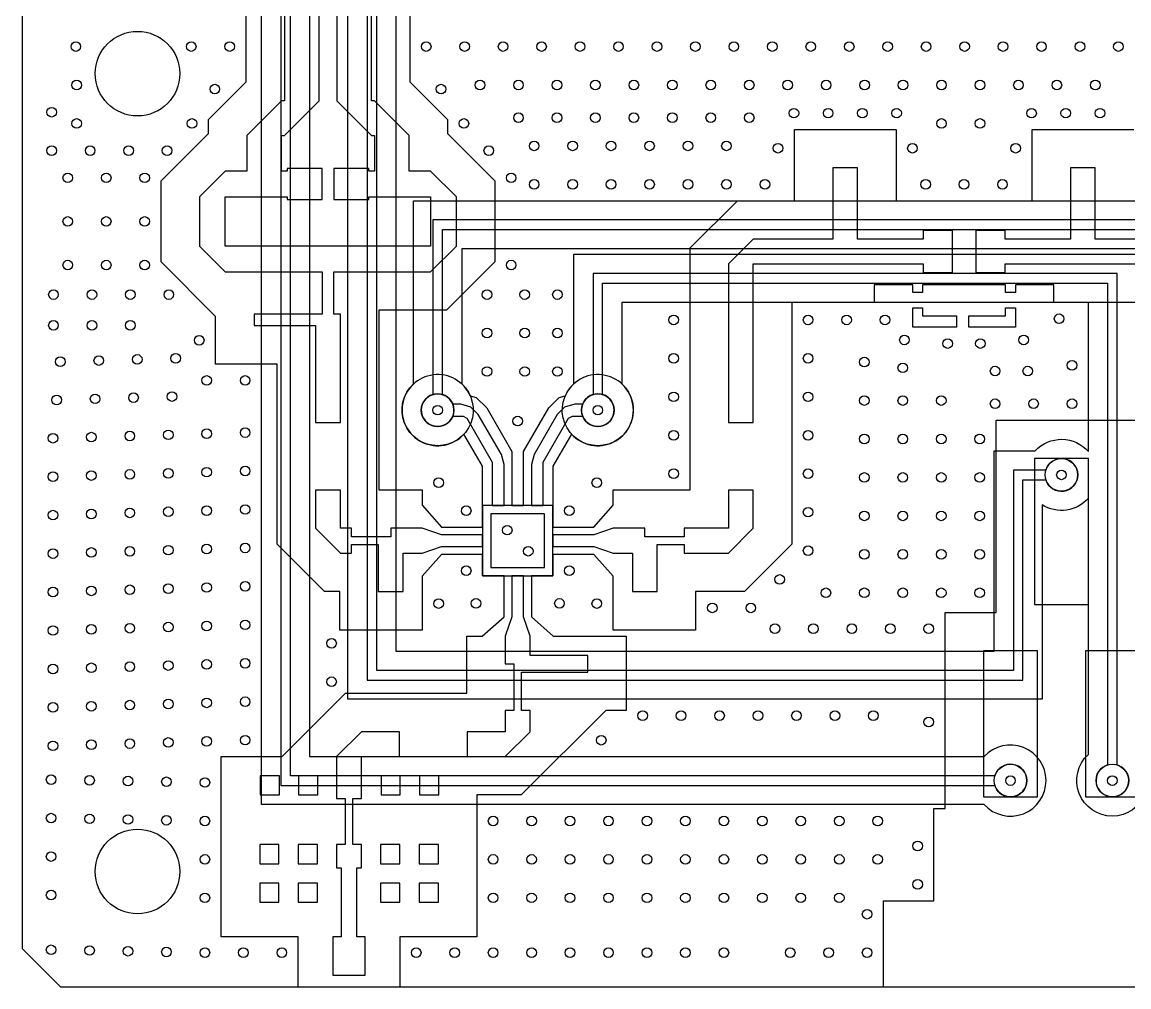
# Model space of a CAD drawing. Header units: metres. Extents: x -31 to 31, y 0 to 47.5.
# Drawn here: x -31 to -2.22, y 0 to 25.09 of the extents above; entities that cross this region are included whole.
import ezdxf

# ---------------------------------------------------------------- set-up
doc = ezdxf.new("R2010")
doc.units = ezdxf.units.M

msp = doc.modelspace()

# ---------------------------------------------------------------- linework, layer by layer
at = {"layer": 'BOTTOM'}
for p, q in [((-31, 46.5), (-31, 1)), ((-24.775874, 4.74), (-24.775874, 32.903141)), ((-23.525874, 31.653141), (-23.525874, 5.99)), ((-22.029143, 30.25953), (-22.029143, 7.979075)), ((-21.779143, 8.229075), (-21.779143, 30.00953)), ((-1.2, 19.946401), (-20.320686, 19.946401)), ((-20.320686, 19.946401), (-20.320686, 15.404618)), ((-20.070686, 15.404618), (-20.070686, 19.696401)), ((-20.070686, 19.696401), (-1.45, 19.696401)), ((-4.381202, 13.44), (-5.225, 13.44)), ((-5.225, 13.44), (-5.225, 8.229075)), ((-4.975, 7.979075), (-4.975, 13.19)), ((-4.975, 13.19), (-4.381202, 13.19)), ((-5.225, 8.229075), (-21.779143, 8.229075)), ((-22.029143, 7.979075), (-4.975, 7.979075)), ((-23.525874, 5.99), (-5.981909, 5.99)), ((-5.981909, 4.74), (-24.775874, 4.74)), ((-31, 1), (-30, 0)), ((-30, 0), (30, 0))]:
    msp.add_line(p, q, dxfattribs=at)
for points in [[(-24.275874, 32.403141), (-24.275874, 5.24), (-5.706202, 5.24, 0.86086), (-4.875, 5.365, 0.86086), (-5.706202, 5.49), (-24.025874, 5.49), (-24.025874, 32.153141), (-16.271689, 32.153141, 0.86086), (-15.440487, 32.278141, 0.86086), (-16.271689, 32.403141)], [(-15.905314, 15.404618), (-15.905314, 18.301401), (-2.775, 18.301401), (-2.775, 16.886792), (-2.775, 5.771202, 0.86086), (-2.65, 4.94, 0.86086), (-2.525, 5.771202), (-2.525, 18.551401), (-16.155314, 18.551401), (-16.155314, 15.404618, 0.86086), (-16.030314, 14.573417, 0.86086)]]:
    msp.add_lwpolyline(points, format="xyb", close=True, dxfattribs=at)
for points in [[(-2.025, 6.046909, -0.684031), (-2.65, 4.44, -0.684031), (-3.275, 6.046909), (-3.275, 12.710331, -0.180603), (-3.842599, 12.399525, -0.180603), (-4.475, 12.536781), (-4.475, 7.479075), (-22.529143, 7.479075), (-22.529143, 30.75953)], [(-21.279143, 29.50953), (-21.279143, 8.729075), (-5.725, 8.729075), (-5.725, 13.94), (-4.656909, 13.94, -0.21409), (-3.961393, 14.2399, -0.21409), (-3.275, 13.919669), (-3.275, 17.801401), (-15.405314, 17.801401), (-15.405314, 15.680326, -0.684031), (-16.030314, 14.073417, -0.684031), (-16.655314, 15.680326), (-16.655314, 19.051401), (-2.025, 19.051401)], [(-2.025, 19.196401), (-19.570686, 19.196401), (-19.570686, 15.680326, -0.684031), (-20.195686, 14.073417, -0.684031), (-20.820686, 15.680326), (-20.820686, 20.446401), (-0.7, 20.446401)]]:
    msp.add_lwpolyline(points, format="xyb", dxfattribs=at)
for centre in [(-28, 23.75), (-28, 3)]:
    msp.add_circle(centre, 1.1, dxfattribs=at)
for centre, radius, start, end in [((-20.195686, 14.998417), 0.425, 107.1046387, -89.9999849), ((-20.195686, 14.998417), 0.425, -90.0000151, 72.8953613), ((-3.975, 13.315), 0.425, -0.000005, 162.8953715), ((-3.975, 13.315), 0.425, -162.8953715, 0.000005), ((-5.3, 5.365), 0.925, 0.0000019, 137.4933537), ((-5.3, 5.365), 0.925, -137.4933537, -0.0000019)]:
    msp.add_arc(centre, radius, start, end, dxfattribs=at)
at = {"layer": 'GND1'}
for p, q in [((-31, 46.5), (-31, 1)), ((-31, 1), (-30, 0)), ((-30, 0), (30, 0))]:
    msp.add_line(p, q, dxfattribs=at)
msp.add_lwpolyline([(-17.1986, 10.688901), (-17.1986, 12.517701), (-19.0274, 12.517701), (-19.0274, 10.688901)], close=True, dxfattribs=at)
for centre, radius in [((-28, 23.75), 1.1), ((-20.195686, 14.998417), 0.425), ((-16.030314, 14.998417), 0.425), ((-3.975, 13.315), 0.425), ((-5.3, 5.365), 0.425), ((-2.65, 5.365), 0.425), ((-28, 3), 1.1)]:
    msp.add_circle(centre, radius, dxfattribs=at)
at = {"layer": 'GND2'}
for p, q in [((-31, 46.5), (-31, 1)), ((-31, 1), (-30, 0)), ((-30, 0), (30, 0))]:
    msp.add_line(p, q, dxfattribs=at)
for centre, radius in [((-28, 23.75), 1.1), ((-20.195686, 14.998417), 0.425), ((-16.030314, 14.998417), 0.425), ((-3.975, 13.315), 0.425), ((-5.3, 5.365), 0.425), ((-2.65, 5.365), 0.425), ((-28, 3), 1.1)]:
    msp.add_circle(centre, radius, dxfattribs=at)
at = {"layer": 'GND3'}
msp.add_lwpolyline([(-31, 1), (-30, 0), (30, 0), (31, 1), (31, 46.5), (30, 47.5), (-30, 47.5), (-31, 46.5)], close=True, dxfattribs=at)
for centre, radius in [((-28, 23.75), 1.1), ((-20.195686, 14.998417), 0.425), ((-16.030314, 14.998417), 0.425), ((-3.975, 13.315), 0.425), ((-5.3, 5.365), 0.425), ((-2.65, 5.365), 0.425), ((-28, 3), 1.1)]:
    msp.add_circle(centre, radius, dxfattribs=at)
at = {"layer": 'TOP'}
for p, q in [((-31, 46.5), (-31, 1)), ((-23.27823, 23.040715), (-23.27823, 27.250715)), ((-22.81823, 27.250715), (-22.81823, 23.040715)), ((-24.17823, 27.010715), (-24.17823, 23.040715)), ((-21.91823, 23.040715), (-21.91823, 27.010715)), ((-25.17823, 23.534929), (-25.17823, 26.010715)), ((-20.91823, 26.010715), (-20.91823, 23.534929)), ((-26.15823, 22.554929), (-25.17823, 23.534929)), ((-20.91823, 23.534929), (-19.938229, 22.554929)), ((-24.258229, 23.040715), (-25.15823, 22.140715)), ((-24.17823, 23.040715), (-24.258229, 23.040715)), ((-24.17823, 22.140715), (-23.27823, 23.040715)), ((-22.81823, 23.040715), (-21.91823, 22.140715)), ((-21.83823, 23.040715), (-21.91823, 23.040715)), ((-20.93823, 22.140715), (-21.83823, 23.040715)), ((-26.15823, 22.189929), (-26.15823, 22.554929)), ((-19.938229, 22.554929), (-19.938229, 22.189929)), ((-27.38823, 20.959929), (-26.15823, 22.189929)), ((-19.938229, 22.189929), (-18.708229, 20.959929)), ((-10.918747, 20.446401), (-10.918747, 22.296401)), ((-10.918747, 22.296401), (-8.273747, 22.296401)), ((-8.273747, 22.296401), (-8.273747, 20.445825)), ((-4.740147, 20.445825), (-4.740147, 22.296401)), ((-4.740147, 22.296401), (-2.095147, 22.296401)), ((-25.15823, 22.140715), (-25.15823, 21.215715)), ((-24.258229, 21.215715), (-24.258229, 22.140715)), ((-24.258229, 22.140715), (-24.17823, 22.140715)), ((-21.91823, 22.140715), (-21.83823, 22.140715)), ((-21.83823, 22.140715), (-21.83823, 21.215715)), ((-20.93823, 21.215715), (-20.93823, 22.140715)), ((-9.273747, 21.296401), (-9.918747, 21.296401)), ((-9.918747, 21.296401), (-9.918747, 19.446401)), ((-9.273747, 19.446401), (-9.273747, 21.296401)), ((-3.095147, 21.296401), (-3.740147, 21.296401)), ((-3.740147, 21.296401), (-3.740147, 19.446401)), ((-3.095147, 19.446401), (-3.095147, 21.296401)), ((-25.71823, 21.215715), (-26.38823, 20.545715)), ((-25.15823, 21.215715), (-25.71823, 21.215715)), ((-24.10823, 21.215715), (-24.258229, 21.215715)), ((-23.19823, 21.285715), (-24.10823, 21.285715)), ((-24.10823, 21.285715), (-24.10823, 21.215715)), ((-23.19823, 20.475715), (-23.19823, 21.285715)), ((-21.988229, 21.285715), (-22.898229, 21.285715)), ((-22.898229, 21.285715), (-22.898229, 20.475715)), ((-21.988229, 21.215715), (-21.988229, 21.285715)), ((-21.83823, 21.215715), (-21.988229, 21.215715)), ((-20.37823, 21.215715), (-20.93823, 21.215715)), ((-19.708229, 20.545715), (-20.37823, 21.215715)), ((-27.38823, 18.851502), (-27.38823, 20.959929)), ((-18.708229, 20.959929), (-18.708229, 18.851502)), ((-26.38823, 20.545715), (-26.38823, 19.265715)), ((-25.71823, 19.265715), (-25.71823, 20.545715)), ((-25.71823, 20.545715), (-24.10823, 20.545715)), ((-24.10823, 20.545715), (-24.10823, 20.475715)), ((-24.10823, 20.475715), (-23.19823, 20.475715)), ((-22.898229, 20.475715), (-21.988229, 20.475715)), ((-21.988229, 20.475715), (-21.988229, 20.545715)), ((-21.988229, 20.545715), (-20.37823, 20.545715)), ((-20.37823, 20.545715), (-20.37823, 19.265715)), ((-19.708229, 19.265715), (-19.708229, 20.545715)), ((-13.631821, 19.215614), (-12.401034, 20.446401)), ((-12.401034, 20.446401), (-10.918747, 20.446401)), ((-8.273747, 20.445825), (-4.740147, 20.445825)), ((-6.811747, 19.670001), (-7.573747, 19.670001)), ((-7.573747, 19.670001), (-7.573747, 19.446401)), ((-6.811747, 18.577801), (-6.811747, 19.670001)), ((-5.440147, 19.670001), (-6.202147, 19.670001)), ((-6.202147, 19.670001), (-6.202147, 18.577801)), ((-5.440147, 19.446401), (-5.440147, 19.670001)), ((-11.986821, 19.446401), (-12.631821, 18.801401)), ((-9.918747, 19.446401), (-11.986821, 19.446401)), ((-7.573747, 19.446401), (-9.273747, 19.446401)), ((-3.740147, 19.446401), (-5.440147, 19.446401)), ((4.9083, 19.446401), (-3.095147, 19.446401)), ((-26.38823, 19.265715), (-25.71823, 18.595715)), ((-20.37823, 19.265715), (-25.71823, 19.265715)), ((-20.37823, 18.595715), (-19.708229, 19.265715)), ((-13.631821, 12.925801), (-13.631821, 19.215614)), ((-25.970729, 17.434002), (-27.38823, 18.851502)), ((-18.708229, 18.851502), (-19.964016, 17.595715)), ((-12.631821, 18.801401), (-12.631821, 14.677801)), ((-11.986821, 14.677801), (-11.986821, 18.801401)), ((-11.986821, 18.801401), (-7.573747, 18.801401)), ((-7.573747, 18.801401), (-7.573747, 18.577801)), ((-5.440147, 18.577801), (-5.440147, 18.801401)), ((-5.440147, 18.801401), (4.9083, 18.801401)), ((-25.71823, 18.595715), (-23.19823, 18.595715)), ((-23.19823, 18.595715), (-23.19823, 17.495715)), ((-22.898229, 17.495715), (-22.898229, 18.595715)), ((-22.898229, 18.595715), (-20.37823, 18.595715)), ((-7.573747, 18.577801), (-6.811747, 18.577801)), ((-6.202147, 18.577801), (-5.440147, 18.577801)), ((-7.840447, 18.260301), (-8.840447, 18.260301)), ((-8.840447, 18.260301), (-8.840447, 17.800825)), ((-7.840447, 18.060301), (-7.840447, 18.260301)), ((-5.427447, 18.260301), (-7.586447, 18.260301)), ((-7.586447, 18.260301), (-7.586447, 18.060301)), ((-5.427447, 18.060301), (-5.427447, 18.260301)), ((-4.168447, 18.260301), (-5.173447, 18.260301)), ((-5.173447, 18.260301), (-5.173447, 18.060301)), ((-4.168447, 17.800825), (-4.168447, 18.260301)), ((-7.586447, 18.060301), (-7.840447, 18.060301)), ((-5.173447, 18.060301), (-5.427447, 18.060301)), ((-19.964016, 17.595715), (-21.72573, 17.595715)), ((-21.72573, 17.595715), (-21.72573, 12.925801)), ((-8.840447, 17.800825), (-10.986821, 17.800825)), ((-10.986821, 17.800825), (-10.986821, 11.511587)), ((-5.427447, 17.447501), (-5.427447, 17.660301)), ((-5.427447, 17.660301), (-5.173447, 17.660301)), ((-5.173447, 17.660301), (-5.173447, 17.155401)), ((5.322514, 17.801401), (-4.168447, 17.800825)), ((-25.970729, 16.195715), (-25.970729, 17.434002)), ((-23.19823, 17.495715), (-24.970729, 17.495715)), ((-24.970729, 17.495715), (-24.970729, 17.195715)), ((-22.72573, 17.495715), (-22.898229, 17.495715)), ((-22.72573, 14.677801), (-22.72573, 17.495715)), ((-6.383868, 17.155401), (-6.383868, 17.447501)), ((-6.383868, 17.447501), (-5.427447, 17.447501)), ((-24.970729, 17.195715), (-23.37073, 17.195715)), ((-23.37073, 17.195715), (-23.37073, 14.677801)), ((-5.173447, 17.155401), (-6.383868, 17.155401)), ((-24.370729, 16.195715), (-25.970729, 16.195715)), ((-24.370729, 11.511587), (-24.370729, 16.195715)), ((-19.347392, 15.367228), (-19.190672, 15.325235)), ((-19.190672, 15.325235), (-18.920521, 15.055084)), ((-17.305479, 15.055084), (-17.035328, 15.325235)), ((-17.035328, 15.325235), (-16.878608, 15.367228)), ((-19.595687, 15.150817), (-19.798951, 15.150817)), ((-19.332143, 15.080201), (-19.595687, 15.150817)), ((-19.139216, 14.887274), (-19.332143, 15.080201)), ((-18.920521, 15.055084), (-18.2654, 13.920379)), ((-17.960601, 13.920379), (-17.305479, 15.055084)), ((-23.37073, 14.677801), (-22.72573, 14.677801)), ((-19.798951, 14.846017), (-19.536125, 14.846017)), ((-19.536125, 14.846017), (-19.432961, 14.786455)), ((-19.432961, 14.786455), (-18.7734, 13.644062)), ((-18.539216, 13.848044), (-19.139216, 14.887274)), ((-12.631821, 14.677801), (-11.986821, 14.677801)), ((-5.675, 9.74), (-5.675, 14.74)), ((-5.675, 14.74), (5.675, 14.74)), ((-19.0274, 13.537501), (-19.511473, 14.37594)), ((-16.714527, 14.37594), (-17.1986, 13.537501)), ((-18.4686, 13.584501), (-18.539216, 13.848044)), ((-18.2654, 13.920379), (-18.2654, 12.517701)), ((-17.960601, 13.584501), (-17.960601, 13.920379)), ((-19.0274, 12.263626), (-19.0274, 13.537501)), ((-18.7734, 13.644062), (-18.7734, 12.517701)), ((-18.4686, 12.517701), (-18.4686, 13.584501)), ((-17.9606, 12.517701), (-17.960601, 13.584501)), ((-17.1986, 13.537501), (-17.1986, 12.263626)), ((-3.275, 13.74), (-4.675, 13.74)), ((-4.675, 13.74), (-4.675, 9.94)), ((-3.275, 9.94), (-3.275, 13.74)), ((-21.72573, 12.925801), (-20.5942, 12.925801)), ((-20.5942, 12.925801), (-20.5942, 12.525801)), ((-15.6318, 12.525801), (-15.6318, 12.925801)), ((-15.6318, 12.925801), (-13.631821, 12.925801)), ((-11.986821, 12.915801), (-12.631821, 12.915801)), ((-12.631821, 12.915801), (-12.631821, 11.925801)), ((-11.986821, 11.925801), (-11.986821, 12.915801)), ((-20.5942, 12.525801), (-20.0942, 11.958826)), ((-18.7734, 12.517701), (-18.4686, 12.517701)), ((-18.2654, 12.517701), (-17.9606, 12.517701)), ((-16.1318, 11.958826), (-15.6318, 12.525801)), ((-19.0274, 11.958826), (-19.0274, 12.263626)), ((-18.8115, 12.301801), (-18.8115, 10.904801)), ((-17.4145, 12.301801), (-18.8115, 12.301801)), ((-17.4145, 10.904801), (-17.4145, 12.301801)), ((-17.1986, 12.263626), (-17.1986, 11.958826)), ((-20.0942, 11.958826), (-19.0274, 11.958826)), ((-17.1986, 11.958826), (-16.1318, 11.958826)), ((-15.6318, 11.925801), (-16.1318, 11.755701)), ((-14.8093, 11.925801), (-15.6318, 11.925801)), ((-14.8093, 11.703301), (-14.8093, 11.925801)), ((-12.631821, 11.925801), (-13.7868, 11.925801)), ((-13.7868, 11.925801), (-13.7868, 11.703301)), ((-12.631821, 11.280801), (-11.986821, 11.925801)), ((-23.139943, 10.280801), (-24.370729, 11.511587)), ((-16.1318, 11.755701), (-17.1986, 11.755701)), ((-17.1986, 11.755701), (-17.1986, 11.450901)), ((-13.7868, 11.703301), (-14.8093, 11.703301)), ((-10.986821, 11.511587), (-12.217607, 10.280801)), ((-20.0942, 11.247701), (-20.5942, 10.680801)), ((-19.0274, 11.247701), (-20.0942, 11.247701)), ((-19.0274, 10.942901), (-19.0274, 11.247701)), ((-17.1986, 11.450901), (-16.1318, 11.450901)), ((-16.1318, 11.247701), (-17.1986, 11.247701)), ((-17.1986, 11.247701), (-17.1986, 10.942901)), ((-16.1318, 11.450901), (-15.6318, 11.280801)), ((-15.6318, 10.680801), (-16.1318, 11.247701)), ((-15.6318, 11.280801), (-15.1318, 11.280801)), ((-15.1318, 11.280801), (-15.1318, 10.280801)), ((-14.4868, 10.280801), (-14.4868, 11.503301)), ((-14.4868, 11.503301), (-13.7868, 11.503301)), ((-13.7868, 11.503301), (-13.7868, 11.280801)), ((-13.7868, 11.280801), (-12.631821, 11.280801)), ((-19.0274, 10.688901), (-19.0274, 10.942901)), ((-17.1986, 10.942901), (-17.1986, 10.688901)), ((-20.5942, 10.680801), (-20.5942, 9.280801)), ((-18.7734, 10.688901), (-19.0274, 10.688901)), ((-18.8115, 10.904801), (-17.4145, 10.904801)), ((-18.4686, 10.688901), (-18.7734, 10.688901)), ((-18.4686, 9.622101), (-18.4686, 10.688901)), ((-17.4526, 10.688901), (-17.7574, 10.688901)), ((-17.7574, 10.688901), (-17.7574, 9.622101)), ((-17.1986, 10.688901), (-17.4526, 10.688901)), ((-15.6318, 9.280801), (-15.6318, 10.680801)), ((-22.7392, 10.280801), (-23.139943, 10.280801)), ((-22.7392, 9.280801), (-22.7392, 10.280801)), ((-15.1318, 10.280801), (-14.4868, 10.280801)), ((-12.217607, 10.280801), (-13.4868, 10.280801)), ((-13.4868, 10.280801), (-13.4868, 9.280801)), ((-4.675, 9.94), (-3.275, 9.94)), ((-19.0355, 9.122101), (-18.4686, 9.622101)), ((-17.7574, 9.622101), (-17.1905, 9.122101)), ((-7, 4.64), (-7, 9.74)), ((-7, 9.74), (-5.675, 9.74)), ((-20.5942, 9.280801), (-22.7392, 9.280801)), ((-13.4868, 9.280801), (-15.6318, 9.280801)), ((-19.4355, 7.635493), (-19.4355, 9.122101)), ((-19.4355, 9.122101), (-19.0355, 9.122101)), ((-17.1905, 9.122101), (-15.2905, 9.122101)), ((-15.2905, 9.122101), (-15.2905, 7.187101)), ((-4.6, 8.74), (-6, 8.74)), ((-6, 8.74), (-6, 4.94)), ((-4.6, 4.94), (-4.6, 8.74)), ((-24.236714, 5.990493), (-22.591714, 7.635493)), ((-22.591714, 7.635493), (-19.4355, 7.635493)), ((-15.824679, 7.187101), (-18.021286, 4.990493)), ((-15.2905, 7.187101), (-15.824679, 7.187101)), ((-22.1775, 6.635493), (-22.8225, 5.990493)), ((-21.1875, 6.635493), (-22.1775, 6.635493)), ((-21.1875, 5.990493), (-21.1875, 6.635493)), ((-25.8225, 1.298473), (-25.8225, 5.990493)), ((-25.8225, 5.990493), (-24.236714, 5.990493)), ((-22.8225, 5.990493), (-22.8225, 4.9)), ((-22.1775, 4.9), (-22.1775, 5.990493)), ((-22.1775, 5.990493), (-21.1875, 5.990493)), ((-24.311858, 5.490606), (-24.811858, 5.490606)), ((-24.811858, 5.490606), (-24.811858, 4.990606)), ((-24.311858, 4.990606), (-24.311858, 5.490606)), ((-21.166858, 5.490606), (-21.666858, 5.490606)), ((-21.666858, 5.490606), (-21.666858, 4.990606)), ((-21.166858, 4.990606), (-21.166858, 5.490606)), ((-24.811858, 4.990606), (-24.311858, 4.990606)), ((-22.8225, 4.9), (-22.6, 4.9)), ((-22.6, 4.9), (-22.6, 3.7)), ((-22.4, 4.9), (-22.1775, 4.9)), ((-22.4, 3.7), (-22.4, 4.9)), ((-21.666858, 4.990606), (-21.166858, 4.990606)), ((-18.021286, 4.990493), (-19.1775, 4.990493)), ((-19.1775, 4.990493), (-19.1775, 1.298473)), ((-6, 4.94), (-4.6, 4.94)), ((-7.29, 2.24), (-7.29, 4.64)), ((-7.29, 4.64), (-7, 4.64)), ((-24.3225, 3.7), (-24.8225, 3.7)), ((-24.8225, 3.7), (-24.8225, 3.2)), ((-24.3225, 3.2), (-24.3225, 3.7)), ((-22.6, 3.7), (-22.8225, 3.7)), ((-22.8225, 3.7), (-22.8225, 3.1)), ((-22.1775, 3.7), (-22.4, 3.7)), ((-22.1775, 3.1), (-22.1775, 3.7)), ((-21.1775, 3.7), (-21.6775, 3.7)), ((-21.6775, 3.7), (-21.6775, 3.2)), ((-21.1775, 3.2), (-21.1775, 3.7)), ((-24.8225, 3.2), (-24.3225, 3.2)), ((-21.6775, 3.2), (-21.1775, 3.2)), ((-22.8225, 3.1), (-22.7, 3.1)), ((-22.7, 3.1), (-22.7, 1.3)), ((-22.3, 1.3), (-22.3, 3.1)), ((-22.3, 3.1), (-22.1775, 3.1)), ((-24.3225, 2.7), (-24.8225, 2.7)), ((-24.8225, 2.7), (-24.8225, 2.2)), ((-24.3225, 2.2), (-24.3225, 2.7)), ((-21.1775, 2.7), (-21.6775, 2.7)), ((-21.6775, 2.7), (-21.6775, 2.2)), ((-21.1775, 2.2), (-21.1775, 2.7)), ((-24.8225, 2.2), (-24.3225, 2.2)), ((-21.6775, 2.2), (-21.1775, 2.2)), ((-8.602971, 0), (-8.602971, 2.24)), ((-8.602971, 2.24), (-7.29, 2.24)), ((-23.8225, 1.298473), (-25.8225, 1.298473)), ((-23.8225, 0), (-23.8225, 1.298473)), ((-22.7, 1.3), (-22.9225, 1.3)), ((-22.9225, 1.3), (-22.9225, 0.3)), ((-22.0775, 1.3), (-22.3, 1.3)), ((-22.0775, 0.3), (-22.0775, 1.3)), ((-19.1775, 1.298473), (-21.1775, 1.298473)), ((-21.1775, 1.298473), (-21.1775, 0)), ((-31, 1), (-30, 0)), ((-22.9225, 0.3), (-22.0775, 0.3)), ((-30, 0), (-23.8225, 0)), ((-21.1775, 0), (-8.602971, 0))]:
    msp.add_line(p, q, dxfattribs=at)
for points in [[(-7.840447, 17.155401), (-7.840447, 17.660301), (-7.586447, 17.660301), (-7.586447, 17.447501), (-6.706947, 17.447501), (-6.706947, 17.155401)], [(-21.4167, 11.925801), (-21.4167, 11.703301), (-22.4392, 11.703301), (-22.4392, 11.925801), (-22.72573, 11.925801), (-22.72573, 12.915801), (-23.37073, 12.915801), (-23.37073, 11.925801), (-22.72573, 11.280801), (-22.4392, 11.280801), (-22.4392, 11.503301), (-21.7392, 11.503301), (-21.7392, 10.280801), (-21.0942, 10.280801), (-21.0942, 11.280801), (-20.5942, 11.280801), (-20.0942, 11.450901), (-19.0274, 11.450901), (-19.0274, 11.755701), (-20.0942, 11.755701), (-20.5942, 11.925801)], [(-18.4355, 5.990493), (-17.7905, 6.635493), (-17.7905, 7.187101), (-18.013, 7.187101), (-18.013, 8.187101), (-16.2905, 8.187101), (-16.2905, 8.622101), (-17.7905, 8.622101), (-17.7905, 9.122101), (-17.9606, 9.622101), (-17.9606, 10.688901), (-18.2654, 10.688901), (-18.2654, 9.622101), (-18.4355, 9.122101), (-18.4355, 8.404601), (-18.213, 8.404601), (-18.213, 7.187101), (-18.4355, 7.187101), (-18.4355, 6.635493), (-19.4255, 6.635493), (-19.4255, 5.990493)], [(-3.35, 4.94), (-1.95, 4.94), (-1.95, 8.74), (-3.35, 8.74)], [(-23.311858, 4.990606), (-23.311858, 5.490606), (-23.811858, 5.490606), (-23.811858, 4.990606)], [(-20.166858, 4.990606), (-20.166858, 5.490606), (-20.666858, 5.490606), (-20.666858, 4.990606)], [(-23.3225, 3.2), (-23.3225, 3.7), (-23.8225, 3.7), (-23.8225, 3.2)], [(-20.1775, 3.2), (-20.1775, 3.7), (-20.6775, 3.7), (-20.6775, 3.2)], [(-23.3225, 2.2), (-23.3225, 2.7), (-23.8225, 2.7), (-23.8225, 2.2)], [(-20.1775, 2.2), (-20.1775, 2.7), (-20.6775, 2.7), (-20.6775, 2.2)]]:
    msp.add_lwpolyline(points, close=True, dxfattribs=at)
msp.add_lwpolyline([(-16.630313, 15.150817), (-16.893857, 15.080201), (-17.086784, 14.887274), (-17.686784, 13.848044), (-17.7574, 13.584501), (-17.7574, 12.517701), (-17.4526, 12.517701), (-17.4526, 13.644062), (-16.793039, 14.786455), (-16.689875, 14.846017), (-16.427049, 14.846017, 0.831591), (-15.605313, 14.998416, 0.831591), (-16.427049, 15.150817)], format="xyb", close=True, dxfattribs=at)
for centre in [(-28, 23.75), (-28, 3)]:
    msp.add_circle(centre, 1.1, dxfattribs=at)
for centre, radius, start, end in [((-20.195686, 14.998417), 0.925, 23.4978459, 170.6014812), ((-16.030314, 14.998417), 0.925, 9.3985188, 156.5021541), ((-20.195687, 14.998416), 0.425, 21.0136131, -179.999965), ((-20.195686, 14.998416), 0.925, 170.6014135, -42.2949512), ((-20.195687, 14.998417), 0.425, -179.9999002, -21.0134782), ((-16.030314, 14.998416), 0.925, -137.7050488, 9.3985865)]:
    msp.add_arc(centre, radius, start, end, dxfattribs=at)
at = {"layer": 'VIAS'}
for centre in [(-29.60323, 24.454244), (-26.60323, 24.454244), (-25.60323, 24.454244), (-20.493229, 24.454244), (-19.493229, 24.454244), (-18.493229, 24.454244), (-17.493229, 24.454244), (-16.493229, 24.454244), (-15.493229, 24.454244), (-14.493229, 24.454244), (-13.493229, 24.454244), (-12.493229, 24.454244), (-11.493229, 24.454244), (-10.493229, 24.454244), (-9.493229, 24.454244), (-8.493229, 24.454244), (-7.493229, 24.454244), (-6.493229, 24.454244), (-5.493229, 24.454244), (-4.493229, 24.454244), (-3.493229, 24.454244), (-2.493229, 24.454244), (-29.58323, 23.454244), (-25.989667, 23.34734), (-20.106792, 23.34734), (-19.093229, 23.454244), (-18.09323, 23.454244), (-17.09323, 23.454244), (-16.093229, 23.454244), (-15.093229, 23.454244), (-14.093229, 23.454244), (-13.09323, 23.454244), (-12.09323, 23.454244), (-11.093229, 23.454244), (-10.093229, 23.454244), (-9.093229, 23.454244), (-8.093229, 23.454244), (-7.093229, 23.454244), (-6.093229, 23.454244), (-5.093229, 23.454244), (-4.093229, 23.454244), (-3.093229, 23.454244), (-30.231239, 22.747137), (-10.930905, 22.721401), (-10.040905, 22.721401), (-9.150905, 22.721401), (-8.261588, 22.721401), (-4.752305, 22.721401), (-3.862988, 22.721401), (-2.972988, 22.721401), (-29.58323, 22.454244), (-26.58323, 22.454244), (-19.513229, 22.454244), (-18.09323, 22.604244), (-17.09323, 22.604244), (-16.093229, 22.604244), (-15.093229, 22.604244), (-14.093229, 22.604244), (-13.09323, 22.604244), (-12.09323, 22.604244), (-7.093229, 22.454244), (-6.093229, 22.454244), (-30.231239, 21.747137), (-29.231239, 21.747137), (-28.231239, 21.747137), (-27.231239, 21.747137), (-18.86522, 21.747137), (-17.685547, 21.870825), (-16.685547, 21.870825), (-15.685547, 21.870825), (-14.685547, 21.870825), (-13.685547, 21.870825), (-12.685547, 21.870825), (-11.343747, 21.810597), (-7.848747, 21.810597), (-5.165147, 21.810597), (-29.81323, 21.04003), (-28.81323, 21.04003), (-27.81323, 21.04003), (-18.283229, 21.04003), (-17.685547, 20.870825), (-16.685547, 20.870825), (-15.685547, 20.870825), (-14.685547, 20.870825), (-13.685547, 20.870825), (-12.685547, 20.870825), (-11.685547, 20.870825), (-7.506947, 20.870825), (-6.506947, 20.870825), (-5.506947, 20.870825), (-29.81323, 19.905715), (-28.81323, 19.905715), (-27.81323, 19.905715), (-29.81323, 18.771401), (-28.81323, 18.771401), (-27.81323, 18.771401), (-18.283229, 18.771401), (-30.185336, 18.003992), (-29.185336, 18.003992), (-28.185336, 18.003992), (-27.185336, 18.003992), (-18.911123, 18.003992), (-17.930314, 18.003992), (-17.080314, 18.003992), (-30.185336, 17.203992), (-29.185336, 17.203992), (-28.185336, 17.203992), (-14.056821, 17.345248), (-10.561821, 17.345248), (-9.561821, 17.345248), (-8.561821, 17.345248), (-4.035433, 17.375825), (-18.911123, 17.003992), (-17.930314, 17.003992), (-17.080314, 17.003992), (-26.39573, 16.814859), (-8.056821, 16.825351), (-6.931947, 16.730401), (-6.081947, 16.730401), (-4.957072, 16.825351), (-29.006397, 16.28847), (-28.006829, 16.317854), (-27.00726, 16.347237), (-14.056821, 16.345248), (-10.561821, 16.345248), (-30.005965, 16.259087), (-18.911123, 16.003992), (-17.930314, 16.003992), (-17.080314, 16.003992), (-9.1, 16.248485), (-8.1, 16.098485), (-5.7, 16.015), (-4.85, 16.015), (-3.7, 16.165), (-26.200874, 15.770715), (-25.200874, 15.770715), (-30.10234, 15.263742), (-29.102772, 15.293125), (-28.103204, 15.322509), (-27.103636, 15.351892), (-14.056821, 15.345248), (-10.561821, 15.345248), (-9.1, 15.248485), (-8.1, 15.248485), (-7.1, 15.248485), (-5.7, 15.165), (-4.7, 15.165), (-3.7, 15.165), (-20.195686, 14.998417), (-16.030314, 14.998417), (-18.113, 14.714241), (-30.198715, 14.268397), (-29.199147, 14.29778), (-28.199579, 14.327164), (-27.200011, 14.356547), (-26.200443, 14.38593), (-25.200874, 14.415314), (-14.056821, 14.345248), (-10.561821, 14.345248), (-9.1, 14.248485), (-8.1, 14.248485), (-7.1, 14.248485), (-6.1, 14.248485), (-25.200874, 13.415314), (-30.198715, 13.268397), (-29.199147, 13.29778), (-28.199579, 13.327164), (-27.200011, 13.356547), (-26.200443, 13.38593), (-14.056821, 13.345248), (-10.561821, 13.345248), (-9.1, 13.248485), (-8.1, 13.248485), (-7.1, 13.248485), (-6.1, 13.248485), (-3.975, 13.315), (-20.1692, 13.112501), (-16.0568, 13.112501), (-30.198715, 12.268397), (-29.199147, 12.29778), (-28.199579, 12.327164), (-27.200011, 12.356547), (-26.200443, 12.38593), (-25.200874, 12.415314), (-19.452396, 12.383901), (-16.773604, 12.383901), (-10.561821, 12.345248), (-9.1, 12.248485), (-8.1, 12.248485), (-7.1, 12.248485), (-6.1, 12.248485), (-18.3865, 11.876801), (-25.200874, 11.415314), (-30.198715, 11.268397), (-29.199147, 11.29778), (-28.199579, 11.327164), (-27.200011, 11.356547), (-26.200443, 11.38593), (-17.8395, 11.329801), (-10.561821, 11.345248), (-9.1, 11.248485), (-8.1, 11.248485), (-7.1, 11.248485), (-6.1, 11.248485), (-19.452396, 10.822701), (-16.773604, 10.822701), (-11.301693, 10.595673), (-30.198715, 10.268397), (-29.199147, 10.29778), (-28.199579, 10.327164), (-27.200011, 10.356547), (-26.200443, 10.38593), (-25.200874, 10.415314), (-10.1, 10.248485), (-9.1, 10.248485), (-8.1, 10.248485), (-7.1, 10.248485), (-6.1, 10.248485), (-20.1692, 9.968352), (-19.1984, 9.972701), (-17.0276, 9.972701), (-16.0568, 9.968352), (-13.051268, 9.855801), (-12.051268, 9.855801), (-26.200443, 9.38593), (-25.200874, 9.415314), (-30.198715, 9.268397), (-29.199147, 9.29778), (-28.199579, 9.327164), (-27.200011, 9.356547), (-11.425, 9.315), (-10.425, 9.315), (-9.425, 9.315), (-8.425, 9.315), (-7.425, 9.315), (-22.954143, 8.935493), (-30.198715, 8.268397), (-29.199147, 8.29778), (-28.199579, 8.327164), (-27.200011, 8.356547), (-26.200443, 8.38593), (-25.200874, 8.415314), (-22.954143, 7.935493), (-26.200443, 7.38593), (-25.200874, 7.415314), (-30.198715, 7.268397), (-29.199147, 7.29778), (-28.199579, 7.327164), (-27.200011, 7.356547), (-14.8655, 7.054075), (-13.8655, 7.054075), (-12.8655, 7.054075), (-11.8655, 7.054075), (-10.8655, 7.054075), (-9.8655, 7.054075), (-8.8655, 7.054075), (-7.425, 6.89), (-30.198715, 6.268397), (-29.199147, 6.29778), (-28.199579, 6.327164), (-27.200011, 6.356547), (-26.200443, 6.38593), (-25.200874, 6.415314), (-15.942056, 6.415), (-30.246815, 5.389022), (-29.246986, 5.370516), (-28.247158, 5.352011), (-5.3, 5.365), (-2.65, 5.365), (-27.247329, 5.333505), (-26.2475, 5.315), (-30.246815, 4.389022), (-29.246986, 4.370516), (-28.247158, 4.352011), (-27.247329, 4.333505), (-26.2475, 4.315), (-18.7525, 4.315), (-17.7525, 4.315), (-16.7525, 4.315), (-15.7525, 4.315), (-14.7525, 4.315), (-13.7525, 4.315), (-12.7525, 4.315), (-11.7525, 4.315), (-10.7525, 4.315), (-9.7525, 4.315), (-8.7525, 4.315), (-7.715, 3.665), (-30.246815, 3.389022), (-26.2475, 3.315), (-18.7525, 3.315), (-17.7525, 3.315), (-16.7525, 3.315), (-15.7525, 3.315), (-14.7525, 3.315), (-13.7525, 3.315), (-12.7525, 3.315), (-11.7525, 3.315), (-10.7525, 3.315), (-9.7525, 3.315), (-8.7525, 3.315), (-7.715, 2.665), (-30.246815, 2.389022), (-26.2475, 2.315), (-18.7525, 2.315), (-17.7525, 2.315), (-16.7525, 2.315), (-15.7525, 2.315), (-14.7525, 2.315), (-13.7525, 2.315), (-12.7525, 2.315), (-11.7525, 2.315), (-10.7525, 2.315), (-9.7525, 2.315), (-9.027971, 1.89), (-30.246815, 0.964022), (-29.246986, 0.945516), (-28.247158, 0.927011), (-27.247329, 0.908505), (-26.2475, 0.89), (-25.2475, 0.89), (-24.2475, 0.89), (-20.7525, 0.89), (-19.7525, 0.89), (-18.7525, 0.89), (-17.7525, 0.89), (-16.7525, 0.89), (-15.7525, 0.89), (-14.7525, 0.89), (-13.7525, 0.89), (-12.7525, 0.89), (-11.027971, 0.89), (-10.027971, 0.89), (-9.027971, 0.89)]:
    msp.add_circle(centre, 0.125, dxfattribs=at)

doc.saveas('drawing.dxf')
